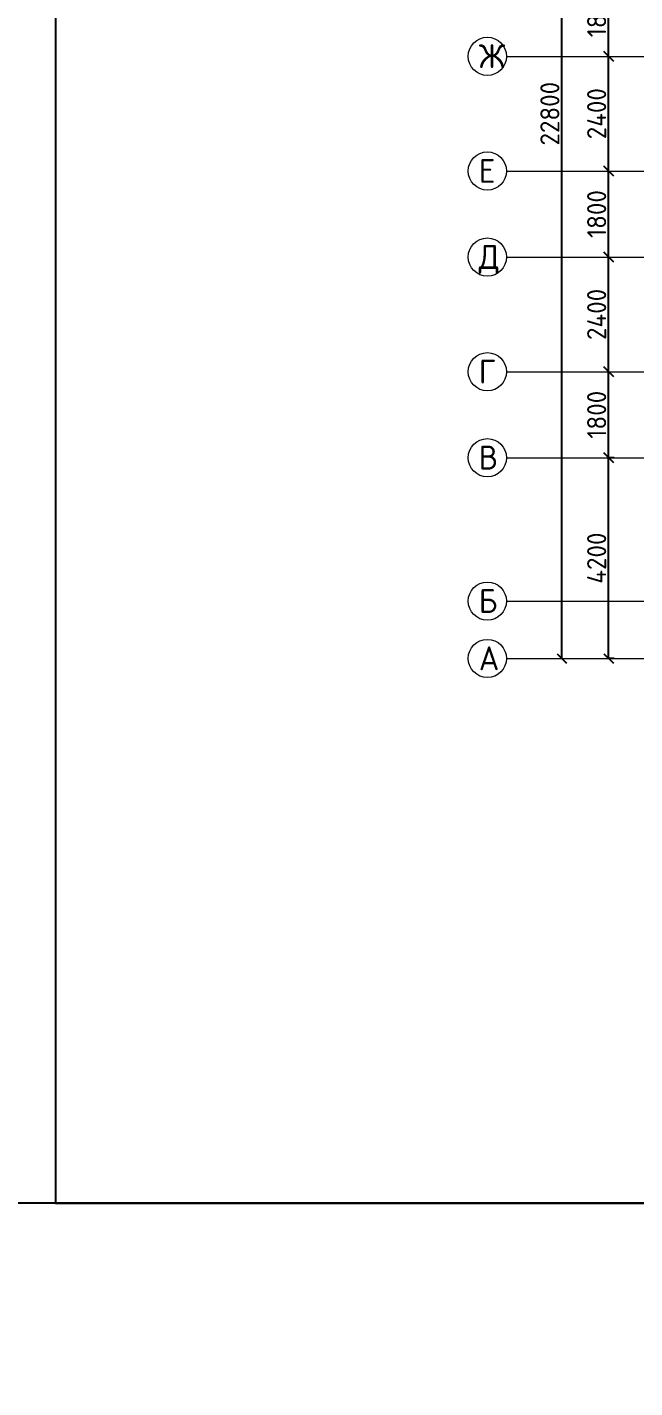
# Model space of a CAD drawing. Header units: millimetres. Extents: x -10163 to 1081624, y -5450 to 230390.
# Drawn here: x 297965 to 310692, y 40835 to 69307 of the extents above; entities that cross this region are included whole.
import ezdxf

# ---------------------------------------------------------------- set-up
doc = ezdxf.new("R2010")
doc.units = ezdxf.units.MM
doc.header["$PDMODE"] = 35
doc.linetypes.add('Штрих-пунктир', pattern=[24, 20, -1.5, 1, -1.5])
for name, color, linetype in [('Анкеровка', 30, 'Continuous'), ('Оси 2', 253, 'Continuous'), ('Покрытия', 50, 'Continuous')]:
    doc.layers.add(name, color=color, linetype=linetype)
doc.styles.add('ГОСТ', font='GOST Common.ttf', dxfattribs={"height": 400})
doc.dimstyles.new('ГОСТ', dxfattribs={"dimtxt": 400, "dimasz": 200, "dimexe": 0.18, "dimexo": 0.0625, "dimgap": 50, "dimtad": 1, "dimdec": 0, "dimzin": 0, "dimdsep": 46, "dimtxsty": 'ГОСТ', "dimblk": 'OBLIQUE', "dimcen": 0.09, "dimadec": 0, "dimazin": 0, "dimtfac": 1, "dimtdec": 0, "dimtofl": 0, "dimtmove": 0, "dimatfit": 3, "dimldrblk": 'NONE', "dimfxl": 1, "dimtolj": 1, "dimtzin": 0, "dimarcsym": 0})

# ---------------------------------------------------------------- blocks, each defined once
blk = doc.blocks.new('_Oblique')
at = {"color": 0, "linetype": 'ByBlock', "lineweight": -2}
blk.add_line((-0.5, -0.5), (0.5, 0.5), dxfattribs=at)
blk = doc.blocks.new('*D953')
at = {"layer": 'Defpoints', "color": 0, "transparency": 16777216}
for p in [(310143, 60297), (310263, 60297), (310263, 56097)]:
    blk.add_point(p, dxfattribs=at)
at = {"layer": 'Покрытия', "color": 0, "lineweight": -2, "transparency": 16777216}
for p, q in [((310263, 60297), (310143, 60297)), ((310143, 56097), (310143, 60297)), ((310263, 56097), (310143, 56097))]:
    blk.add_line(p, q, dxfattribs=at)
at = {"layer": 'Покрытия', "color": 0, "lineweight": -2, "transparency": 16777216, "xscale": 200, "yscale": 200, "zscale": 200}
for p, rotation in [((310143, 60297), 90), ((310143, 56097), 270)]:
    blk.add_blockref('_Oblique', p, dxfattribs=dict(at, rotation=rotation))
at = {"layer": 'Покрытия', "color": 0, "lineweight": 9, "transparency": 16777216, "insert": (309893, 58197), "char_height": 400, "attachment_point": 5, "rotation": 90, "style": 'ГОСТ'}
blk.add_mtext('\\A1;4200', dxfattribs=at)
blk = doc.blocks.new('_None')
blk = doc.blocks.new('*D954')
at = {"layer": 'Defpoints', "color": 0, "lineweight": -3, "transparency": 16777216}
for p in [(310143, 62097), (310143, 62097), (310263, 60297)]:
    blk.add_point(p, dxfattribs=at)
at = {"layer": 'Покрытия', "color": 0, "lineweight": -2, "transparency": 16777216}
for p, q in [((310143, 62097), (310143, 62097)), ((310143, 60297), (310143, 62097)), ((310263, 60297), (310143, 60297))]:
    blk.add_line(p, q, dxfattribs=at)
at = {"layer": 'Покрытия', "color": 0, "lineweight": -2, "transparency": 16777216, "xscale": 200, "yscale": 200, "zscale": 200}
for p, rotation in [((310143, 62097), 90), ((310143, 60297), 270)]:
    blk.add_blockref('_Oblique', p, dxfattribs=dict(at, rotation=rotation))
at = {"layer": 'Покрытия', "color": 0, "lineweight": 9, "transparency": 16777216, "insert": (309893, 61197), "char_height": 400, "attachment_point": 5, "rotation": 90, "style": 'ГОСТ'}
blk.add_mtext('\\A1;1800', dxfattribs=at)
blk = doc.blocks.new('*D955')
at = {"layer": 'Defpoints', "color": 0, "lineweight": -3, "transparency": 16777216}
for p in [(310143, 64497), (310143, 64497), (310143, 62097)]:
    blk.add_point(p, dxfattribs=at)
at = {"layer": 'Покрытия', "color": 0, "lineweight": -2, "transparency": 16777216}
for p, q in [((310143, 64497), (310143, 64497)), ((310143, 62097), (310143, 64497)), ((310143, 62097), (310143, 62097))]:
    blk.add_line(p, q, dxfattribs=at)
at = {"layer": 'Покрытия', "color": 0, "lineweight": -2, "transparency": 16777216, "xscale": 200, "yscale": 200, "zscale": 200}
for p, rotation in [((310143, 64497), 90), ((310143, 62097), 270)]:
    blk.add_blockref('_Oblique', p, dxfattribs=dict(at, rotation=rotation))
at = {"layer": 'Покрытия', "color": 0, "lineweight": 9, "transparency": 16777216, "insert": (309893, 63297), "char_height": 400, "attachment_point": 5, "rotation": 90, "style": 'ГОСТ'}
blk.add_mtext('\\A1;2400', dxfattribs=at)
blk = doc.blocks.new('*D956')
at = {"layer": 'Defpoints', "color": 0, "lineweight": -3, "transparency": 16777216}
for p in [(310143, 66297), (310143, 66297), (310143, 64497)]:
    blk.add_point(p, dxfattribs=at)
at = {"layer": 'Покрытия', "color": 0, "lineweight": -2, "transparency": 16777216}
for p, q in [((310143, 66297), (310143, 66297)), ((310143, 64497), (310143, 66297)), ((310143, 64497), (310143, 64497))]:
    blk.add_line(p, q, dxfattribs=at)
at = {"layer": 'Покрытия', "color": 0, "lineweight": -2, "transparency": 16777216, "xscale": 200, "yscale": 200, "zscale": 200}
for p, rotation in [((310143, 66297), 90), ((310143, 64497), 270)]:
    blk.add_blockref('_Oblique', p, dxfattribs=dict(at, rotation=rotation))
at = {"layer": 'Покрытия', "color": 0, "lineweight": 9, "transparency": 16777216, "insert": (309893, 65397), "char_height": 400, "attachment_point": 5, "rotation": 90, "style": 'ГОСТ'}
blk.add_mtext('\\A1;1800', dxfattribs=at)
blk = doc.blocks.new('*D957')
at = {"layer": 'Defpoints', "color": 0, "lineweight": -3, "transparency": 16777216}
for p in [(310143, 68697), (310143, 68697), (310143, 66297)]:
    blk.add_point(p, dxfattribs=at)
at = {"layer": 'Покрытия', "color": 0, "lineweight": -2, "transparency": 16777216}
for p, q in [((310143, 68697), (310143, 68697)), ((310143, 66297), (310143, 68697)), ((310143, 66297), (310143, 66297))]:
    blk.add_line(p, q, dxfattribs=at)
at = {"layer": 'Покрытия', "color": 0, "lineweight": -2, "transparency": 16777216, "xscale": 200, "yscale": 200, "zscale": 200}
for p, rotation in [((310143, 68697), 90), ((310143, 66297), 270)]:
    blk.add_blockref('_Oblique', p, dxfattribs=dict(at, rotation=rotation))
at = {"layer": 'Покрытия', "color": 0, "lineweight": 9, "transparency": 16777216, "insert": (309893, 67497), "char_height": 400, "attachment_point": 5, "rotation": 90, "style": 'ГОСТ'}
blk.add_mtext('\\A1;2400', dxfattribs=at)
blk = doc.blocks.new('*D958')
at = {"layer": 'Defpoints', "color": 0, "lineweight": -3, "transparency": 16777216}
for p in [(310143, 70497), (310243, 70497), (310143, 68697)]:
    blk.add_point(p, dxfattribs=at)
at = {"layer": 'Покрытия', "color": 0, "lineweight": -2, "transparency": 16777216}
for p, q in [((310243, 70497), (310143, 70497)), ((310143, 68697), (310143, 70497)), ((310143, 68697), (310143, 68697))]:
    blk.add_line(p, q, dxfattribs=at)
at = {"layer": 'Покрытия', "color": 0, "lineweight": -2, "transparency": 16777216, "xscale": 200, "yscale": 200, "zscale": 200}
for p, rotation in [((310143, 70497), 90), ((310143, 68697), 270)]:
    blk.add_blockref('_Oblique', p, dxfattribs=dict(at, rotation=rotation))
at = {"layer": 'Покрытия', "color": 0, "lineweight": 9, "transparency": 16777216, "insert": (309893, 69597), "char_height": 400, "attachment_point": 5, "rotation": 90, "style": 'ГОСТ'}
blk.add_mtext('\\A1;1800', dxfattribs=at)
blk = doc.blocks.new('*D963')
at = {"layer": 'Defpoints', "color": 0, "transparency": 16777216}
for p in [(309163, 78897), (309163, 78897), (309163, 56097)]:
    blk.add_point(p, dxfattribs=at)
at = {"layer": 'Покрытия', "color": 0, "lineweight": -2, "transparency": 16777216}
for p, q in [((309163, 78897), (309163, 78897)), ((309163, 56097), (309163, 78897)), ((309163, 56097), (309163, 56097))]:
    blk.add_line(p, q, dxfattribs=at)
at = {"layer": 'Покрытия', "color": 0, "lineweight": -2, "transparency": 16777216, "xscale": 200, "yscale": 200, "zscale": 200}
for p, rotation in [((309163, 78897), 90), ((309163, 56097), 270)]:
    blk.add_blockref('_Oblique', p, dxfattribs=dict(at, rotation=rotation))
at = {"layer": 'Покрытия', "color": 0, "lineweight": 9, "transparency": 16777216, "insert": (308913, 67497), "char_height": 400, "attachment_point": 5, "rotation": 90, "style": 'ГОСТ'}
blk.add_mtext('\\A1;22800', dxfattribs=at)

msp = doc.modelspace()

# ---------------------------------------------------------------- linework, layer by layer
at = {"layer": 'Анкеровка'}
for points in [[(298560, 44700), (350980, 44700), (350980, 86920), (298560, 86920)], [(276400, -5250), (380890, -5250), (380890, 44700), (276400, 44700)]]:
    msp.add_lwpolyline(points, close=True, dxfattribs=at)
at = {"layer": 'Оси 2', "linetype": 'Штрих-пунктир', "lineweight": 9}
for p, q in [((308004.064, 68696.76), (344424.064, 68696.76)), ((308004.064, 68696.76), (344424.064, 68696.76)), ((308004.064, 66296.76), (344424.064, 66296.76)), ((308004.064, 66296.76), (344424.064, 66296.76)), ((308004.064, 64496.76), (344424.064, 64496.76)), ((308004.064, 64496.76), (344424.064, 64496.76)), ((308004.064, 62096.76), (335857.304, 62096.76)), ((308004.064, 62096.76), (335857.304, 62096.76)), ((308004.064, 60296.76), (344424.064, 60296.76)), ((308004.064, 60296.76), (344424.064, 60296.76)), ((308004.064, 57296.76), (344424.064, 57296.76)), ((308004.064, 57296.76), (344424.064, 57296.76)), ((308004.064, 56096.76), (344424.064, 56096.76)), ((308004.064, 56096.76), (344424.064, 56096.76))]:
    msp.add_line(p, q, dxfattribs=at)
at = {"layer": 'Оси 2', "lineweight": 9}
for centre in [(307604.064, 68696.76), (307604.064, 68696.76), (307604.064, 66296.76), (307604.064, 66296.76), (307604.064, 64496.76), (307604.064, 64496.76), (307604.064, 62096.76), (307604.064, 62096.76), (307604.064, 60296.76), (307604.064, 60296.76), (307604.064, 57296.76), (307604.064, 57296.76), (307604.064, 56096.76), (307604.064, 56096.76)]:
    msp.add_circle(centre, 400, dxfattribs=at)

# ---------------------------------------------------------------- texts
at = {"layer": 'Оси 2', "lineweight": 9, "char_height": 500, "attachment_point": 1, "style": 'ГОСТ'}
for s, insert in [('Ж', (307424.699, 68950.483)), ('Е', (307424.699, 66550.483)), ('Д', (307424.699, 64750.483)), ('Г', (307424.699, 62350.483)), ('В', (307424.699, 60550.483)), ('Б', (307424.699, 57550.483)), ('А', (307424.699, 56350.483))]:
    msp.add_mtext_dynamic_manual_height_columns(s, width=529.33393, gutter_width=12.5, heights=[0], dxfattribs=dict(at, insert=insert))

# ---------------------------------------------------------------- dimensions: what is measured, and where the dimension line sits
at = {"layer": 'Покрытия', "lineweight": 9}
for base, p1, p2, picture, middle in [((309162.784, 78896.76), (309162.784, 56096.76), (309162.784, 78896.76), '*D963', (308912.784, 67496.76)), ((310142.784, 60296.76), (310262.784, 56096.76), (310262.784, 60296.76), '*D953', (309892.784, 58196.76))]:
    dim = msp.add_linear_dim(base=base, p1=p1, p2=p2, angle=90, dimstyle='ГОСТ', dxfattribs=at)
    dim.commit()
    dim.dimension.update_dxf_attribs({"geometry": picture, "text_midpoint": middle})
for base, p1, p2, picture, middle in [((310142.784, 70496.76), (310142.784, 68696.76), (310242.784, 70496.76), '*D958', (309892.784, 69596.76)), ((310142.784, 68696.76), (310142.784, 66296.76), (310142.784, 68696.76), '*D957', (309892.784, 67496.76)), ((310142.784, 66296.76), (310142.784, 64496.76), (310142.784, 66296.76), '*D956', (309892.784, 65396.76)), ((310142.784, 64496.76), (310142.784, 62096.76), (310142.784, 64496.76), '*D955', (309892.784, 63296.76)), ((310142.784, 62096.76), (310262.784, 60296.76), (310142.784, 62096.76), '*D954', (309892.784, 61196.76))]:
    dim = msp.add_linear_dim(base=base, p1=p1, p2=p2, angle=90, dimstyle='ГОСТ', override={"dimtmove": 1}, dxfattribs=at)
    dim.commit()
    dim.dimension.update_dxf_attribs({"geometry": picture, "text_midpoint": middle})

doc.saveas('drawing.dxf')
